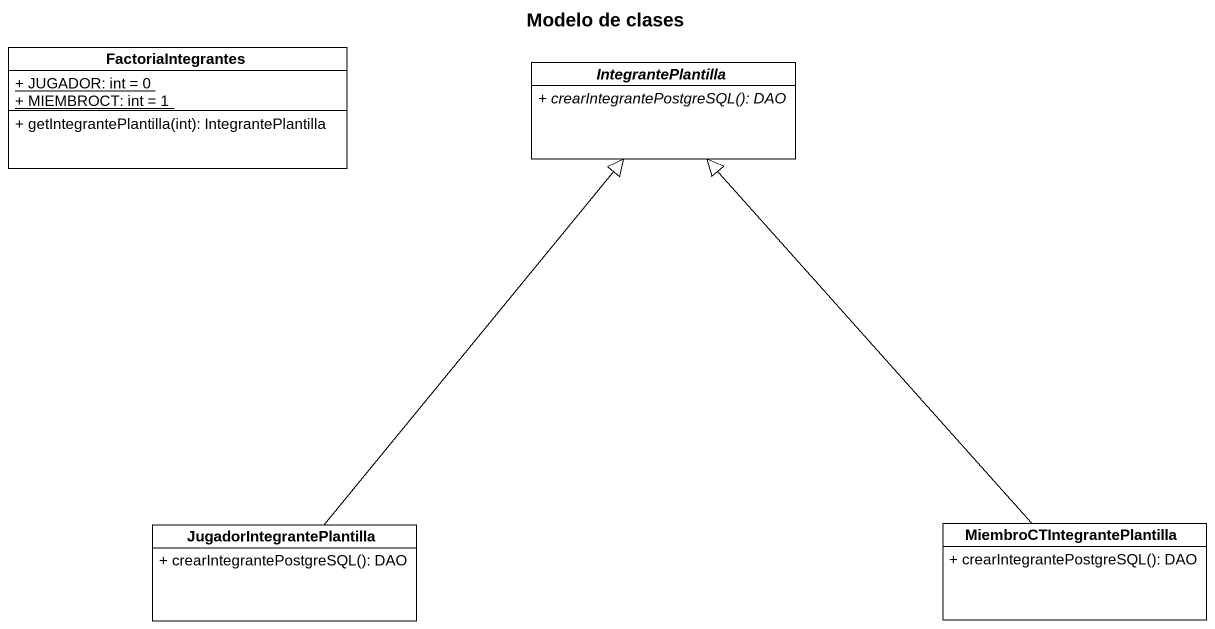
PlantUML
@startuml
title Modelo de clases
hide circle
hide empty members
skinparam classAttributeIconSize 0
class FactoriaIntegrantes {
  {static} + JUGADOR: int = 0
  {static} + MIEMBROCT: int = 1
  + getIntegrantePlantilla(int): IntegrantePlantilla
}
abstract class IntegrantePlantilla {
  {abstract} + crearIntegrantePostgreSQL(): DAO
}
class JugadorIntegrantePlantilla {
  + crearIntegrantePostgreSQL(): DAO
}
class MiembroCTIntegrantePlantilla {
  + crearIntegrantePostgreSQL(): DAO
}
JugadorIntegrantePlantilla -up-|> IntegrantePlantilla
MiembroCTIntegrantePlantilla -up-|> IntegrantePlantilla
@enduml
